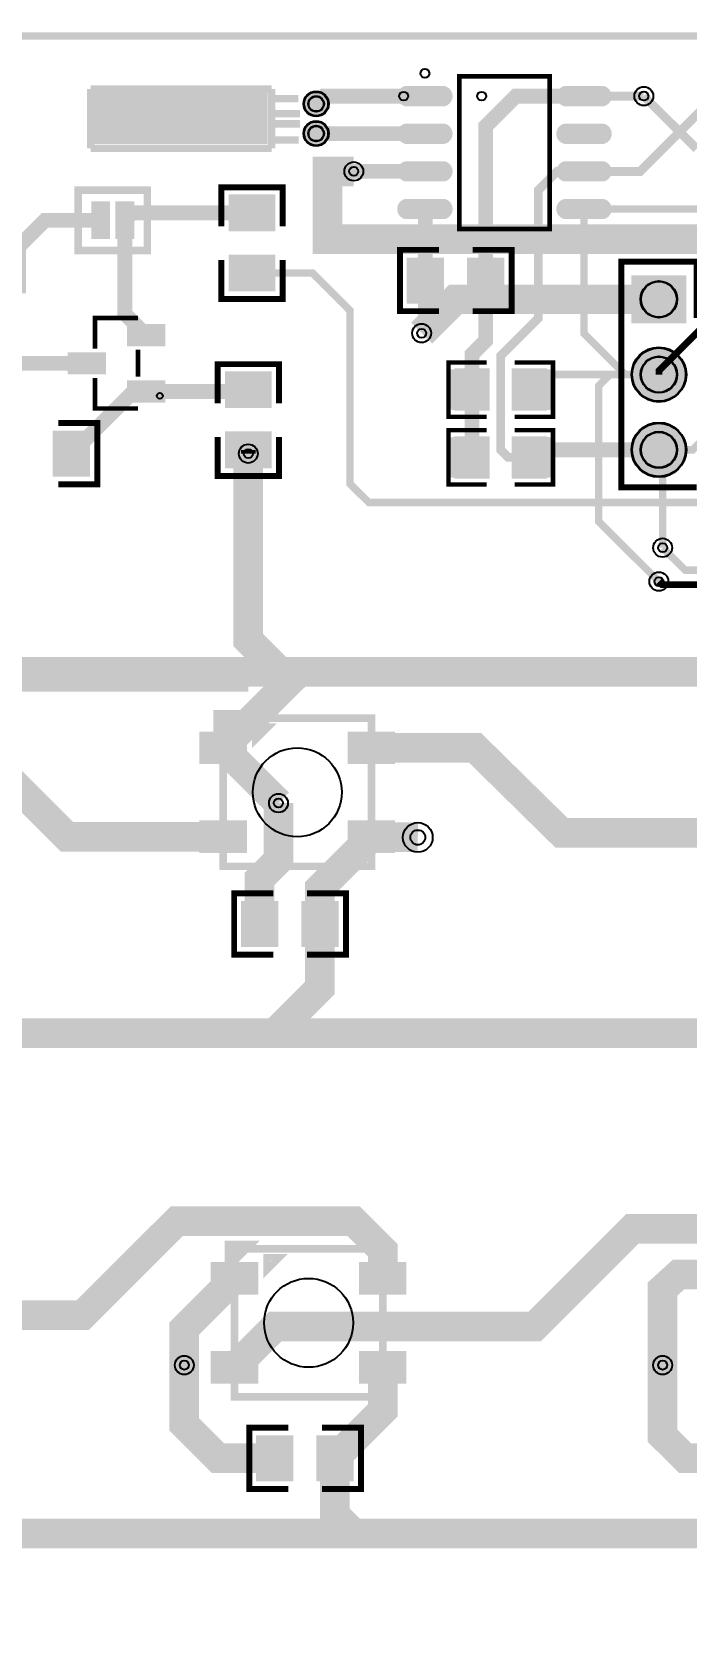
# Model space of a CAD drawing. Extents: x -5 to 8273, y -8273 to 5.
# Drawn here: x 1863 to 2732, y -2133 to 5 of the extents above; entities that cross this region are included whole.
import ezdxf

# ---------------------------------------------------------------- set-up
doc = ezdxf.new("R2010")
doc.units = 9
for name, color, linetype, true_color in [('BoardOutLine', 7, 'Continuous', 0xff00ff), ('BottomLayer', 7, 'Continuous', 0x0000ff), ('BottomSolderMaskLayer', 7, 'Continuous', 0xaa00ff), ('Document', 7, 'Continuous', 0xffffff), ('Hole', 7, 'Continuous', 0x222222), ('Multi-Layer', 7, 'Continuous', 0xc0c0c0), ('TopLayer', 7, 'Continuous', 0xff0000), ('TopPasteMaskLayer', 7, 'Continuous', 0x808080), ('TopSilkLayer', 7, 'Continuous', 0xffcc00), ('TopSolderMaskLayer', 7, 'Continuous', 0x800080)]:
    doc.layers.add(name, color=color, linetype=linetype, true_color=true_color)

msp = doc.modelspace()

# ---------------------------------------------------------------- hatches: boundary and pattern name
at = {"layer": 'BottomSolderMaskLayer'}
for points in [[(2223.252, -90.31999999999971, 1), (2256.748, -90.31999999999971, 1)], [(2223.252, -129.69000000000233, 1), (2256.748, -129.69000000000233, 1)], [(2731.576000000001, -318.12510936133185), (2731.576000000001, -381.87489063866815), (2658.423999999999, -381.87489063866815), (2658.423999999999, -318.12510936133185)], [(2658.567, -450, 1), (2731.433, -450, 1)], [(2658.567, -550, 1), (2731.433, -550, 1)]]:
    msp.add_hatch(color=256, dxfattribs=at).paths.add_polyline_path(points)
at = {"layer": 'Document'}
msp.add_hatch(color=256, dxfattribs=at).paths.add_polyline_path([(1942.7569999999978, -73.97599999999511), (1942.7569999999978, -143.66100000000006), (2175.6300000000047, -143.66100000000006), (2175.6300000000047, -73.97599999999511)])
at = {"layer": 'Multi-Layer'}
for points in [[(2224.252, -90.31999999999971, 1), (2255.748, -90.31999999999971, 1)], [(2224.252, -129.69000000000233, 1), (2255.748, -129.69000000000233, 1)], [(2730.4330000000045, -319), (2730.4330000000045, -381), (2659.5669999999955, -381), (2659.5669999999955, -319)], [(2659.567, -450, 1), (2730.433, -450, 1)], [(2659.567, -550, 1), (2730.433, -550, 1)]]:
    msp.add_hatch(color=256, dxfattribs=at).paths.add_polyline_path(points)
at = {"layer": 'TopLayer'}
for points in [[(2408.701000000001, -67.5985, -0.7853981633974483), (2408.701000000001, -92.4015), (2360.079000000005, -92.4015, -0.7853981633974483), (2360.079000000005, -67.5985)], [(2619.920999999995, -67.5985, -0.7853981633974483), (2619.920999999995, -92.4015), (2571.298999999999, -92.4015, -0.7853981633974483), (2571.298999999999, -67.5985)], [(2408.701000000001, -117.5985, -0.7853981633974483), (2408.701000000001, -142.4015), (2360.079000000005, -142.4015, -0.7853981633974483), (2360.079000000005, -117.5985)], [(2619.920999999995, -117.5985, -0.7853981633974483), (2619.920999999995, -142.4015), (2571.298999999999, -142.4015, -0.7853981633974483), (2571.298999999999, -117.5985)], [(2408.701000000001, -167.5985, -0.7853981633974483), (2408.701000000001, -192.4015), (2360.079000000005, -192.4015, -0.7853981633974483), (2360.079000000005, -167.5985)], [(2619.920999999995, -167.5985, -0.7853981633974483), (2619.920999999995, -192.4015), (2571.298999999999, -192.4015, -0.7853981633974483), (2571.298999999999, -167.5985)], [(2126.457000000002, -257.8349999999991), (2126.457000000002, -212.16500000000087), (2183.542999999998, -212.16500000000087), (2183.542999999998, -257.8349999999991)], [(1966.5, -270), (1941.5, -270), (1941.5, -220), (1966.5, -220)], [(1998.5, -270), (1973.5, -270), (1973.5, -220), (1998.5, -220)], [(2408.701000000001, -217.5985, -0.7853981633974483), (2408.701000000001, -242.4015), (2360.079000000005, -242.4015, -0.7853981633974483), (2360.079000000005, -217.5985)], [(2619.920999999995, -217.5985, -0.7853981633974483), (2619.920999999995, -242.4015), (2571.298999999999, -242.4015, -0.7853981633974483), (2571.298999999999, -217.5985)], [(2126.457000000002, -337.8349999999991), (2126.457000000002, -292.1650000000009), (2183.542999999998, -292.1650000000009), (2183.542999999998, -337.8349999999991)], [(2407.834999999992, -353.54299999999785), (2362.165000000008, -353.54299999999785), (2362.165000000008, -296.45700000000215), (2407.834999999992, -296.45700000000215)], [(2487.834999999992, -353.54299999999785), (2442.165000000008, -353.54299999999785), (2442.165000000008, -296.45700000000215), (2487.834999999992, -296.45700000000215)], [(1989.7639999999956, -383.8209999999963), (2038.9760000000024, -383.8209999999963), (2038.9760000000024, -411.3799999999974), (1989.7639999999956, -411.3799999999974)], [(1911.0239999999976, -421.22099999999773), (1960.2360000000044, -421.22099999999773), (1960.2360000000044, -448.77999999999884), (1911.0239999999976, -448.77999999999884)], [(2121.457000000002, -492.8349999999991), (2121.457000000002, -447.1650000000009), (2178.542999999998, -447.1650000000009), (2178.542999999998, -492.8349999999991)], [(2469.251999999993, -497.10599999999977), (2469.251999999993, -442.89400000000023), (2424.6640000000043, -442.89400000000023), (2424.6640000000043, -497.10599999999977)], [(2500.748000000007, -497.10599999999977), (2500.748000000007, -442.89400000000023), (2545.3359999999957, -442.89400000000023), (2545.3359999999957, -497.10599999999977)], [(1989.7639999999956, -458.6200000000026), (2038.9760000000024, -458.6200000000026), (2038.9760000000024, -486.1800000000003), (1989.7639999999956, -486.1800000000003)], [(1937.8349999999919, -583.5429999999978), (1892.1650000000081, -583.5429999999978), (1892.1650000000081, -526.4570000000022), (1937.8349999999919, -526.4570000000022)], [(2121.457000000002, -572.8349999999991), (2121.457000000002, -527.1650000000009), (2178.542999999998, -527.1650000000009), (2178.542999999998, -572.8349999999991)], [(2469.251999999993, -587.1059999999998), (2469.251999999993, -532.8940000000002), (2424.6640000000043, -532.8940000000002), (2424.6640000000043, -587.1059999999998)], [(2500.748000000007, -587.1059999999998), (2500.748000000007, -532.8940000000002), (2545.3359999999957, -532.8940000000002), (2545.3359999999957, -587.1059999999998)], [(2146.125, -965.5999999999985), (2087.0250000000015, -965.5999999999985), (2087.0250000000015, -926.3000000000029), (2146.125, -926.3000000000029)], [(2342.9249999999956, -965.5999999999985), (2283.925000000003, -965.5999999999985), (2283.925000000003, -926.3000000000029), (2342.9249999999956, -926.3000000000029)], [(2146.125, -1083.699999999997), (2087.0250000000015, -1083.699999999997), (2087.0250000000015, -1044.4000000000015), (2146.125, -1044.4000000000015)], [(2342.9249999999956, -1083.699999999997), (2283.925000000003, -1083.699999999997), (2283.925000000003, -1044.4000000000015), (2342.9249999999956, -1044.4000000000015)], [(2187.834999999992, -1208.5429999999978), (2142.165000000008, -1208.5429999999978), (2142.165000000008, -1151.4570000000022), (2187.834999999992, -1151.4570000000022)], [(2267.834999999992, -1208.5429999999978), (2222.165000000008, -1208.5429999999978), (2222.165000000008, -1151.4570000000022), (2267.834999999992, -1151.4570000000022)], [(2161.125, -1670.5999999999985), (2102.0250000000015, -1670.5999999999985), (2102.0250000000015, -1631.300000000003), (2161.125, -1631.300000000003)], [(2357.9249999999956, -1670.5999999999985), (2298.925000000003, -1670.5999999999985), (2298.925000000003, -1631.300000000003), (2357.9249999999956, -1631.300000000003)], [(2161.125, -1788.699999999997), (2102.0250000000015, -1788.699999999997), (2102.0250000000015, -1749.4000000000015), (2161.125, -1749.4000000000015)], [(2357.9249999999956, -1788.699999999997), (2298.925000000003, -1788.699999999997), (2298.925000000003, -1749.4000000000015), (2357.9249999999956, -1749.4000000000015)], [(2207.834999999992, -1918.5429999999978), (2162.165000000008, -1918.5429999999978), (2162.165000000008, -1861.4570000000022), (2207.834999999992, -1861.4570000000022)], [(2287.834999999992, -1918.5429999999978), (2242.165000000008, -1918.5429999999978), (2242.165000000008, -1861.4570000000022), (2287.834999999992, -1861.4570000000022)]]:
    msp.add_hatch(color=256, dxfattribs=at).paths.add_polyline_path(points)
at = {"layer": 'TopPasteMaskLayer'}
for points in [[(2408.701000000001, -67.5985, -0.7853981633974483), (2408.701000000001, -92.4015), (2360.079000000005, -92.4015, -0.7853981633974483), (2360.079000000005, -67.5985)], [(2619.920999999995, -67.5985, -0.7853981633974483), (2619.920999999995, -92.4015), (2571.298999999999, -92.4015, -0.7853981633974483), (2571.298999999999, -67.5985)], [(2408.701000000001, -117.5985, -0.7853981633974483), (2408.701000000001, -142.4015), (2360.079000000005, -142.4015, -0.7853981633974483), (2360.079000000005, -117.5985)], [(2619.920999999995, -117.5985, -0.7853981633974483), (2619.920999999995, -142.4015), (2571.298999999999, -142.4015, -0.7853981633974483), (2571.298999999999, -117.5985)], [(2408.701000000001, -167.5985, -0.7853981633974483), (2408.701000000001, -192.4015), (2360.079000000005, -192.4015, -0.7853981633974483), (2360.079000000005, -167.5985)], [(2619.920999999995, -167.5985, -0.7853981633974483), (2619.920999999995, -192.4015), (2571.298999999999, -192.4015, -0.7853981633974483), (2571.298999999999, -167.5985)], [(2126.457000000002, -257.8349999999991), (2126.457000000002, -212.16500000000087), (2183.542999999998, -212.16500000000087), (2183.542999999998, -257.8349999999991)], [(2408.701000000001, -217.5985, -0.7853981633974483), (2408.701000000001, -242.4015), (2360.079000000005, -242.4015, -0.7853981633974483), (2360.079000000005, -217.5985)], [(2619.920999999995, -217.5985, -0.7853981633974483), (2619.920999999995, -242.4015), (2571.298999999999, -242.4015, -0.7853981633974483), (2571.298999999999, -217.5985)], [(2126.457000000002, -337.8349999999991), (2126.457000000002, -292.1650000000009), (2183.542999999998, -292.1650000000009), (2183.542999999998, -337.8349999999991)], [(2407.834999999992, -353.54299999999785), (2362.165000000008, -353.54299999999785), (2362.165000000008, -296.45700000000215), (2407.834999999992, -296.45700000000215)], [(2487.834999999992, -353.54299999999785), (2442.165000000008, -353.54299999999785), (2442.165000000008, -296.45700000000215), (2487.834999999992, -296.45700000000215)], [(1989.7639999999956, -383.8209999999963), (2038.9760000000024, -383.8209999999963), (2038.9760000000024, -411.3799999999974), (1989.7639999999956, -411.3799999999974)], [(1911.0239999999976, -421.22099999999773), (1960.2360000000044, -421.22099999999773), (1960.2360000000044, -448.77999999999884), (1911.0239999999976, -448.77999999999884)], [(2121.457000000002, -492.8349999999991), (2121.457000000002, -447.1650000000009), (2178.542999999998, -447.1650000000009), (2178.542999999998, -492.8349999999991)], [(2418.0699999999997, -495.1970000000001), (2418.0699999999997, -444.80399999999645), (2420.038999999997, -442.8349999999991), (2465.3150000000023, -442.8349999999991), (2467.282999999996, -444.80399999999645), (2467.4809999999998, -460.9470000000001), (2449.7639999999956, -460.9470000000001), (2449.7639999999956, -478.66300000000047), (2467.0869999999995, -478.66300000000047), (2467.282999999996, -495.1970000000001), (2465.3150000000023, -497.1660000000047), (2420.038999999997, -497.1660000000047)], [(2502.7160000000003, -495.1970000000001), (2502.717000000004, -478.66300000000047), (2520.2360000000044, -478.66300000000047), (2520.2360000000044, -460.9470000000001), (2502.9140000000043, -460.9470000000001), (2502.7160000000003, -444.80399999999645), (2504.6849999999977, -442.8349999999991), (2549.959999999999, -442.8349999999991), (2551.9290000000037, -444.80399999999645), (2551.9290000000037, -495.1970000000001), (2549.959999999999, -497.1660000000047), (2504.6849999999977, -497.1660000000047)], [(1989.7639999999956, -458.6200000000026), (2038.9760000000024, -458.6200000000026), (2038.9760000000024, -486.1800000000003), (1989.7639999999956, -486.1800000000003)], [(1937.8349999999919, -583.5429999999978), (1892.1650000000081, -583.5429999999978), (1892.1650000000081, -526.4570000000022), (1937.8349999999919, -526.4570000000022)], [(2121.457000000002, -572.8349999999991), (2121.457000000002, -527.1650000000009), (2178.542999999998, -527.1650000000009), (2178.542999999998, -572.8349999999991)], [(2418.0699999999997, -585.1970000000001), (2418.0699999999997, -534.8039999999964), (2420.038999999997, -532.8349999999991), (2465.3150000000023, -532.8349999999991), (2467.282999999996, -534.8039999999964), (2467.4809999999998, -550.9470000000001), (2449.7639999999956, -550.9470000000001), (2449.7639999999956, -568.6630000000005), (2467.0869999999995, -568.6630000000005), (2467.282999999996, -585.1970000000001), (2465.3150000000023, -587.1660000000047), (2420.038999999997, -587.1660000000047)], [(2502.7160000000003, -585.1970000000001), (2502.717000000004, -568.6630000000005), (2520.2360000000044, -568.6630000000005), (2520.2360000000044, -550.9470000000001), (2502.9140000000043, -550.9470000000001), (2502.7160000000003, -534.8039999999964), (2504.6849999999977, -532.8349999999991), (2549.959999999999, -532.8349999999991), (2551.9290000000037, -534.8039999999964), (2551.9290000000037, -585.1970000000001), (2549.959999999999, -587.1660000000047), (2504.6849999999977, -587.1660000000047)], [(2146.125, -965.5999999999985), (2087.0250000000015, -965.5999999999985), (2087.0250000000015, -926.3000000000029), (2146.125, -926.3000000000029)], [(2342.9249999999956, -965.5999999999985), (2283.925000000003, -965.5999999999985), (2283.925000000003, -926.3000000000029), (2342.9249999999956, -926.3000000000029)], [(2146.125, -1083.699999999997), (2087.0250000000015, -1083.699999999997), (2087.0250000000015, -1044.4000000000015), (2146.125, -1044.4000000000015)], [(2342.9249999999956, -1083.699999999997), (2283.925000000003, -1083.699999999997), (2283.925000000003, -1044.4000000000015), (2342.9249999999956, -1044.4000000000015)], [(2187.834999999992, -1208.5429999999978), (2142.165000000008, -1208.5429999999978), (2142.165000000008, -1151.4570000000022), (2187.834999999992, -1151.4570000000022)], [(2267.834999999992, -1208.5429999999978), (2222.165000000008, -1208.5429999999978), (2222.165000000008, -1151.4570000000022), (2267.834999999992, -1151.4570000000022)], [(2161.125, -1670.5999999999985), (2102.0250000000015, -1670.5999999999985), (2102.0250000000015, -1631.300000000003), (2161.125, -1631.300000000003)], [(2357.9249999999956, -1670.5999999999985), (2298.925000000003, -1670.5999999999985), (2298.925000000003, -1631.300000000003), (2357.9249999999956, -1631.300000000003)], [(2161.125, -1788.699999999997), (2102.0250000000015, -1788.699999999997), (2102.0250000000015, -1749.4000000000015), (2161.125, -1749.4000000000015)], [(2357.9249999999956, -1788.699999999997), (2298.925000000003, -1788.699999999997), (2298.925000000003, -1749.4000000000015), (2357.9249999999956, -1749.4000000000015)], [(2207.834999999992, -1918.5429999999978), (2162.165000000008, -1918.5429999999978), (2162.165000000008, -1861.4570000000022), (2207.834999999992, -1861.4570000000022)], [(2287.834999999992, -1918.5429999999978), (2242.165000000008, -1918.5429999999978), (2242.165000000008, -1861.4570000000022), (2287.834999999992, -1861.4570000000022)]]:
    msp.add_hatch(color=256, dxfattribs=at).paths.add_polyline_path(points)
at = {"layer": 'TopSolderMaskLayer'}
for points in [[(2223.252, -90.31999999999971, 1), (2256.748, -90.31999999999971, 1)], [(2410.6613273797557, -66.5985, -0.7853981633974483), (2410.6613273797557, -93.4015), (2358.1186726202504, -93.4015, -0.7853981633974483), (2358.1186726202504, -66.5985)], [(2621.8813273797496, -66.5985, -0.7853981633974483), (2621.8813273797496, -93.4015), (2569.3386726202443, -93.4015, -0.7853981633974483), (2569.3386726202443, -66.5985)], [(2223.252, -129.69000000000233, 1), (2256.748, -129.69000000000233, 1)], [(2410.6613273797557, -116.5985, -0.7853981633974483), (2410.6613273797557, -143.4015), (2358.1186726202504, -143.4015, -0.7853981633974483), (2358.1186726202504, -116.5985)], [(2621.8813273797496, -116.5985, -0.7853981633974483), (2621.8813273797496, -143.4015), (2569.3386726202443, -143.4015, -0.7853981633974483), (2569.3386726202443, -116.5985)], [(2410.6613273797557, -166.5985, -0.7853981633974483), (2410.6613273797557, -193.4015), (2358.1186726202504, -193.4015, -0.7853981633974483), (2358.1186726202504, -166.5985)], [(2621.8813273797496, -166.5985, -0.7853981633974483), (2621.8813273797496, -193.4015), (2569.3386726202443, -193.4015, -0.7853981633974483), (2569.3386726202443, -166.5985)], [(2123.9570656886353, -259.43501401369576), (2123.9570656886353, -210.56498598630424), (2186.0429343113647, -210.56498598630424), (2186.0429343113647, -259.43501401369576)], [(2410.6613273797557, -216.5985, -0.7853981633974483), (2410.6613273797557, -243.4015), (2358.1186726202504, -243.4015, -0.7853981633974483), (2358.1186726202504, -216.5985)], [(2621.8813273797496, -216.5985, -0.7853981633974483), (2621.8813273797496, -243.4015), (2569.3386726202443, -243.4015, -0.7853981633974483), (2569.3386726202443, -216.5985)], [(2123.9570656886353, -339.43501401369576), (2123.9570656886353, -290.56498598630424), (2186.0429343113647, -290.56498598630424), (2186.0429343113647, -339.43501401369576)], [(2409.834999999992, -355.5429649657526), (2360.165000000008, -355.5429649657526), (2360.165000000008, -294.4570350342474), (2409.834999999992, -294.4570350342474)], [(2489.834999999992, -355.5429649657526), (2440.165000000008, -355.5429649657526), (2440.165000000008, -294.4570350342474), (2489.834999999992, -294.4570350342474)], [(2731.576000000001, -318.12510936133185), (2731.576000000001, -381.87489063866815), (2658.423999999999, -381.87489063866815), (2658.423999999999, -318.12510936133185)], [(1988.7640203198316, -382.82103628578625), (2039.9759796801663, -382.82103628578625), (2039.9759796801663, -412.38003628578736), (1988.7640203198316, -412.38003628578736)], [(1910.0240203198337, -420.2210362857877), (1961.2359796801684, -420.2210362857877), (1961.2359796801684, -449.7800362857888), (1910.0240203198337, -449.7800362857888)], [(2658.567, -450, 1), (2731.433, -450, 1)], [(2118.9570656886353, -494.43501401369576), (2118.9570656886353, -445.56498598630424), (2181.0429343113647, -445.56498598630424), (2181.0429343113647, -494.43501401369576)], [(2470.251910289764, -498.1059815542394), (2470.251910289764, -441.8940184457606), (2423.663910289768, -441.8940184457606), (2423.663910289768, -498.1059815542394)], [(2499.748089710236, -498.1059815542394), (2499.748089710236, -441.8940184457606), (2546.336089710232, -441.8940184457606), (2546.336089710232, -498.1059815542394)], [(1988.7640203198316, -457.61996371421264), (2039.9759796801663, -457.61996371421264), (2039.9759796801663, -487.180036285783), (1988.7640203198316, -487.180036285783)], [(1939.8349999999919, -585.5429649657526), (1890.1650000000081, -585.5429649657526), (1890.1650000000081, -524.4570350342474), (1939.8349999999919, -524.4570350342474)], [(2118.9570656886353, -574.4350140136958), (2118.9570656886353, -525.5649859863042), (2181.0429343113647, -525.5649859863042), (2181.0429343113647, -574.4350140136958)], [(2470.251910289764, -588.1059815542394), (2470.251910289764, -531.8940184457606), (2423.663910289768, -531.8940184457606), (2423.663910289768, -588.1059815542394)], [(2499.748089710236, -588.1059815542394), (2499.748089710236, -531.8940184457606), (2546.336089710232, -531.8940184457606), (2546.336089710232, -588.1059815542394)], [(2658.567, -550, 1), (2731.433, -550, 1)], [(2148.1261853357064, -967.5964439928866), (2085.023137329612, -967.5964439928866), (2085.023137329612, -924.3035560071148), (2148.1261853357064, -924.3035560071148)], [(2344.9227986622573, -967.5964439928866), (2281.926524003051, -967.5964439928866), (2281.926524003051, -924.3035560071148), (2344.9227986622573, -924.3035560071148)], [(2148.1261853357064, -1085.6964439928852), (2085.023137329612, -1085.6964439928852), (2085.023137329612, -1042.4035560071134), (2148.1261853357064, -1042.4035560071134)], [(2344.9227986622573, -1085.6964439928852), (2281.926524003051, -1085.6964439928852), (2281.926524003051, -1042.4035560071134), (2344.9227986622573, -1042.4035560071134)], [(2189.834999999992, -1210.5429649657526), (2140.165000000008, -1210.5429649657526), (2140.165000000008, -1149.4570350342474), (2189.834999999992, -1149.4570350342474)], [(2269.834999999992, -1210.5429649657526), (2220.165000000008, -1210.5429649657526), (2220.165000000008, -1149.4570350342474), (2269.834999999992, -1149.4570350342474)], [(2163.1261853357064, -1672.5964439928866), (2100.023137329612, -1672.5964439928866), (2100.023137329612, -1629.3035560071148), (2163.1261853357064, -1629.3035560071148)], [(2359.9227986622573, -1672.5964439928866), (2296.926524003051, -1672.5964439928866), (2296.926524003051, -1629.3035560071148), (2359.9227986622573, -1629.3035560071148)], [(2163.1261853357064, -1790.6964439928852), (2100.023137329612, -1790.6964439928852), (2100.023137329612, -1747.4035560071134), (2163.1261853357064, -1747.4035560071134)], [(2359.9227986622573, -1790.6964439928852), (2296.926524003051, -1790.6964439928852), (2296.926524003051, -1747.4035560071134), (2359.9227986622573, -1747.4035560071134)], [(2209.834999999992, -1920.5429649657526), (2160.165000000008, -1920.5429649657526), (2160.165000000008, -1859.4570350342474), (2209.834999999992, -1859.4570350342474)], [(2289.834999999992, -1920.5429649657526), (2240.165000000008, -1920.5429649657526), (2240.165000000008, -1859.4570350342474), (2289.834999999992, -1859.4570350342474)]]:
    msp.add_hatch(color=256, dxfattribs=at).paths.add_polyline_path(points)

# ---------------------------------------------------------------- linework, layer by layer
at = {"layer": 'BoardOutLine', "const_width": 10}
msp.add_lwpolyline([(0, 0), (8267.700000000004, 0), (8267.700000000004, -8267.700000000004), (0, -8267.700000000004), (0, 0)], close=True, dxfattribs=at)
at = {"layer": 'BottomLayer'}
for points, const_width in [([(2745, -150), (2675, -80)], 11.811), ([(2290, -180), (2255, -180), (2255, -270), (2785, -270), (2835, -320), (3134.9300000000076, -320)], 39.37), ([(2380, -395), (2425, -350), (2695, -350)], 39.37), ([(2695, -450), (2630, -450), (2615, -465), (2615, -645), (2695, -725)], 10), ([(2695, -550), (2700, -555), (2700, -680)], 10)]:
    msp.add_lwpolyline(points, dxfattribs=dict(at, const_width=const_width))
at = {"layer": 'BottomSolderMaskLayer'}
for centre, radius in [((2240, -90.31999999999971), 16.747999999999998), ((2240, -90.31700000000274), 10.4680317500635), ((2240, -129.69000000000233), 16.747999999999998), ((2240, -129.68099999999686), 10.4680317500635), ((2695, -350), 24.384), ((2695, -450), 36.433), ((2695, -450), 24.288666666666668), ((2695, -550), 36.433), ((2695, -550), 24.288666666666668)]:
    msp.add_circle(centre, radius, dxfattribs=at)
at = {"layer": 'Document'}
for centre, radius in [((2356.1399999999994, -80), 5.91), ((2032.479999999996, -478.3099999999977), 3.9400000000000004)]:
    msp.add_circle(centre, radius, dxfattribs=at)
at = {"layer": 'Hole'}
for centre, radius in [((2675, -80), 6), ((2290, -180), 6), ((2380, -395), 6), ((2150, -555), 6), ((2700, -680), 6), ((2695, -725), 6), ((2190, -1019.3800000000047), 6), ((2375, -1065), 9.843), ((2065, -1766.260000000002), 6), ((2700, -1766.260000000002), 6)]:
    msp.add_circle(centre, radius, dxfattribs=at)
at = {"layer": 'Multi-Layer'}
for centre, radius in [((2240, -90.31999999999971), 15.748), ((2240, -90.31700000000274), 9.843), ((2675, -80), 12.5), ((2240, -129.69000000000233), 15.748), ((2240, -129.68099999999686), 9.843), ((2290, -180), 12.5), ((2695, -350), 23.622), ((2380, -395), 12.5), ((2695, -450), 35.433), ((2695, -450), 23.622), ((2695, -550), 35.433), ((2695, -550), 23.622), ((2150, -555), 12.5), ((2700, -680), 12.5), ((2695, -725), 12.5), ((2190, -1019.3800000000047), 12.5), ((2375, -1065), 19.685), ((2065, -1766.260000000002), 12.5), ((2700, -1766.260000000002), 12.5)]:
    msp.add_circle(centre, radius, dxfattribs=at)
at = {"layer": 'TopLayer'}
for points, const_width in [([(2695, -450), (2695, -445), (2845, -295), (3405, -295), (3445, -255), (3450, -255), (3450, -105), (3525, -30), (4135, -30), (4150, -15), (4310, -15), (4330, -35), (4330, -110), (4370.100000000006, -150.10000000000582), (4370.100000000006, -185.1999999999971)], 9), ([(2695, -550), (2740, -550), (2795, -495), (2795, -375), (2855, -315), (3415, -315), (3470, -260), (3470, -110), (3530, -50), (4145, -50), (4160, -35), (4305, -35), (4310, -40), (4310, -115), (4354.399999999994, -159.40000000000146), (4354.399999999994, -185.1999999999971)], 10), ([(2239.9979999999923, -90.31700000000274), (2250.316000000006, -79.99899999999616), (2384.3899999999994, -79.99899999999616)], 19.685), ([(2464.9979999999923, -324.9979999999996), (2464.9979999999923, -120.00200000000041), (2505, -80), (2595.6100000000006, -79.99899999999616)], 19.685), ([(3008.800000000003, -89.69999999999709), (2760.2999999999956, -89.69999999999709), (2670, -180), (2595.600000000006, -180)], 11.811), ([(2595.6100000000006, -79.99899999999616), (2674.998999999996, -79.99899999999616)], 11.811), ([(2240, -129.6999999999971), (2384.399999999994, -130)], 19.685), ([(2595.6100000000006, -230), (2750, -230), (2810, -170), (2810, -150)], 10), ([(2384.3899999999994, -179.99899999999616), (2290, -180)], 19.685), ([(2523.040000000001, -560), (2495, -560), (2485, -550), (2485, -425), (2535, -375), (2535, -205), (2560, -180), (2595.6100000000006, -180)], 11.811), ([(2155, -235), (1995.9959999999992, -235), (1985.9979999999996, -244.9979999999996)], 19.685), ([(2385, -325), (2385, -230.61000000000058), (2384.3899999999994, -230)], 19.685), ([(2695, -450), (2650, -450), (2595.6100000000006, -395.6100000000006), (2595.6100000000006, -230)], 10), ([(1953.9979999999996, -244.9979999999996), (1880.0020000000077, -244.9979999999996), (1845, -280), (1845, -342.0699999999997)], 19.685), ([(2014.364999999998, -397.60199999999895), (1985.9979999999996, -369.2350000000006), (1985.9979999999996, -244.9979999999996)], 19.685), ([(2869, -540), (2869, -606), (2855, -620), (2310, -620), (2285, -595), (2285, -365), (2235, -315), (2155, -315)], 10), ([(2384.9979999999923, -324.9979999999996), (2384.9979999999923, -390.0020000000004), (2380, -395)], 19.685), ([(2446.949999999997, -470), (2446.949999999997, -423.04999999999563), (2465, -405), (2465, -324.9979999999996)], 19.685), ([(1935.625, -435.0020000000004), (1780.9979999999996, -434.9979999999996)], 19.685), ([(2523.040000000001, -470), (2543.040000000001, -450), (2695, -450)], 10), ([(1915, -555), (1997.5979999999981, -472.40200000000186), (2014.364999999998, -472.40200000000186)], 19.685), ([(2014.364999999998, -472.40200000000186), (2147.597999999998, -472.40200000000186), (2150, -470)], 19.685), ([(2446.948000000004, -470), (2446.948000000004, -559.9979999999996), (2446.949999999997, -560)], 19.685), ([(2150, -550), (2150, -802.961000000003), (2204.7850000000035, -857.747000000003)], 39.37), ([(2150, -550), (2150, -555)], 19.685), ([(2523.041999999994, -560), (2533.041999999994, -550), (2695, -550)], 19.685), ([(2700, -680), (2730, -710), (4830, -710), (4930, -810), (5320, -810), (5375, -755)], 10), ([(2695, -725), (2699.023000000001, -729.023000000001), (4814.023000000001, -729.023000000001), (4920, -835), (5235, -835), (5255, -855)], 9), ([(2217.5, -845), (972.5, -845), (856.5999999999985, -961)], 39.37), ([(2150, -851.6440000000002), (1590.8849999999948, -851.6440000000002), (1491.5769999999975, -950.9520000000048)], 39.37), ([(2877.5290000000023, -845), (2217.5290000000023, -845), (2116.5769999999975, -945.9520000000048)], 39.37), ([(1688.4270000000033, -950.9520000000048), (1795.9519999999975, -950.9520000000048), (1909.0520000000033, -1064.0520000000033), (2116.5769999999975, -1064.0520000000033)], 39.37), ([(2190, -1019.375), (2190, -1019.375), (2116.5769999999975, -945.9520000000048)], 39.37), ([(2313.4000000000015, -946), (2451, -946), (2565.9000000000015, -1059.0999999999985), (2781.5999999999985, -1059.0999999999985)], 39.37), ([(2164.9979999999923, -1179.9979999999996), (2164.9979999999923, -1120.0020000000004), (2190, -1095), (2190, -1019.375)], 39.37), ([(2244.9979999999923, -1179.9979999999996), (2244.9979999999923, -1132.4809999999998), (2313.4270000000033, -1064.0520000000033)], 39.37), ([(2313.4000000000015, -1064.0999999999985), (2375, -1065)], 39.37), ([(2185, -1325), (2840, -1325), (2915, -1250), (2914.9979999999923, -1169.9979999999996)], 39.37), ([(1595, -1325), (2185, -1325), (2245, -1265), (2244.9979999999923, -1179.9979999999996)], 39.37), ([(2328.4249999999956, -1650.949999999997), (2328.4249999999956, -1613.425000000003), (2290, -1575), (2055, -1575), (1930, -1700), (1550.625, -1700), (1491.5750000000044, -1759.050000000003)], 39.37), ([(2978.4249999999956, -1645.949999999997), (2978.4249999999956, -1618.425000000003), (2945, -1585), (2660, -1585), (2530, -1715), (2185.625, -1715), (2131.5750000000044, -1769.050000000003)], 39.37), ([(2065, -1766.2620000000024), (2065, -1717.5250000000015), (2131.5750000000044, -1650.949999999997)], 39.37), ([(2700, -1766.2620000000024), (2700, -1665), (2721, -1645.9000000000015), (2781.5999999999985, -1645.9000000000015)], 39.37), ([(2185, -1890), (2110, -1890), (2065, -1845), (2065, -1766.2620000000024)], 39.37), ([(2265, -1890), (2328.4249999999956, -1826.574999999997), (2328.4249999999956, -1769.050000000003)], 39.37), ([(2840, -1890), (2730, -1890), (2700, -1860), (2700, -1766.2620000000024)], 39.37), ([(2290, -1990), (1665, -1990), (1630, -1955), (1630, -1890)], 39.37), ([(2985, -1990), (2290, -1990), (2265, -1965), (2265, -1890)], 39.37)]:
    msp.add_lwpolyline(points, dxfattribs=dict(at, const_width=const_width))
at = {"layer": 'TopSilkLayer'}
for points, const_width in [([(2430.101999999999, -53.57499999999709), (2549.898000000001, -53.57499999999709), (2549.898000000001, -256.4250000000029), (2430.101999999999, -256.4250000000029), (2430.101999999999, -53.57499999999709)], 6), ([(2016, -285), (1924, -285), (1924, -205), (2016, -205), (2016, -285)], 10), ([(2108.7309999999998, -930.1920000000027), (2108.7309999999998, -900.6640000000043), (2138.2579999999944, -900.6640000000043), (2108.7309999999998, -930.1920000000027)], 10), ([(2313.4449999999997, -1103.4199999999983), (2116.595000000001, -1103.4199999999983), (2116.595000000001, -906.5699999999997), (2313.4449999999997, -906.5699999999997), (2313.4449999999997, -1103.4199999999983)], 10), ([(2159.912000000004, -934.1299999999974), (2159.912000000004, -918.3800000000047), (2175.659999999996, -918.3849999999948), (2159.912000000004, -934.1299999999974)], 10), ([(2123.7309999999998, -1635.1920000000027), (2123.7309999999998, -1605.6640000000043), (2153.2579999999944, -1605.6640000000043), (2123.7309999999998, -1635.1920000000027)], 10), ([(2328.4449999999997, -1808.4199999999983), (2131.595000000001, -1808.4199999999983), (2131.595000000001, -1611.5699999999997), (2328.4449999999997, -1611.5699999999997), (2328.4449999999997, -1808.4199999999983)], 10), ([(2174.912000000004, -1639.1299999999974), (2174.912000000004, -1623.3800000000047), (2190.659999999996, -1623.3849999999948), (2174.912000000004, -1639.1299999999974)], 10)]:
    msp.add_lwpolyline(points, close=True, dxfattribs=dict(at, const_width=const_width))
for points, const_width in [([(2180.9449999999997, -70.63500000000204), (1940.786, -70.63500000000204)], 10), ([(1940.786, -149.375), (1940.786, -70.63500000000204)], 10), ([(2180.9449999999997, -70.63500000000204), (2180.9449999999997, -149.375)], 10), ([(2180.9449999999997, -83.26699999999983), (2216.178, -83.26699999999983)], 10), ([(2180.9449999999997, -103.26699999999983), (2218.809000000001, -103.26699999999983)], 10), ([(2180.9449999999997, -116.78500000000349), (2218.7819999999992, -116.78500000000349)], 10), ([(2180.9449999999997, -149.375), (1940.786, -149.375)], 10), ([(2180.9449999999997, -138.26699999999983), (2216.6860000000015, -138.26699999999983)], 10), ([(2195.739999999998, -253.15999999999622), (2195.739999999998, -201.19000000000233), (2114.239999999998, -201.19000000000233), (2114.239999999998, -253.15999999999622)], 7.87), ([(2195.739999999998, -297.7300000000032), (2195.739999999998, -349.6999999999971), (2114.239999999998, -349.6999999999971), (2114.239999999998, -297.7300000000032)], 7.87), ([(2403.159999999996, -284.26000000000204), (2351.189999999995, -284.26000000000204), (2351.189999999995, -365.76000000000204), (2403.159999999996, -365.76000000000204)], 7.87), ([(2447.730000000003, -284.26000000000204), (2499.7000000000044, -284.26000000000204), (2499.7000000000044, -365.76000000000204), (2447.730000000003, -365.76000000000204)], 7.87), ([(2745, -375), (2745, -300), (2645, -300), (2645, -600), (2745, -600)], 8), ([(2003.5910000000003, -374.91300000000047), (1946.4089999999997, -374.91300000000047), (1946.4089999999997, -415.5279999999984)], 6), ([(2003.5910000000003, -417.07100000000355), (2003.5910000000003, -452.92899999999645)], 6), ([(2190.739999999998, -488.1599999999962), (2190.739999999998, -436.1900000000023), (2109.239999999998, -436.1900000000023), (2109.239999999998, -488.1599999999962)], 7.87), ([(2466.2520000000077, -506.10599999999977), (2415.663999999997, -506.10599999999977), (2415.663999999997, -433.89400000000023), (2466.2520000000077, -433.89400000000023)], 6), ([(2503.7479999999923, -506.10599999999977), (2554.336000000003, -506.10599999999977), (2554.336000000003, -433.89400000000023), (2503.7479999999923, -433.89400000000023)], 6), ([(2003.5910000000003, -495.08699999999953), (1946.4089999999997, -495.08699999999953), (1946.4089999999997, -454.4720000000016)], 6), ([(1897.7300000000032, -514.260000000002), (1949.7000000000044, -514.260000000002), (1949.7000000000044, -595.760000000002), (1897.7300000000032, -595.760000000002)], 7.87), ([(2190.739999999998, -532.7300000000032), (2190.739999999998, -584.6999999999971), (2109.239999999998, -584.6999999999971), (2109.239999999998, -532.7300000000032)], 7.87), ([(2466.2520000000077, -596.1059999999998), (2415.663999999997, -596.1059999999998), (2415.663999999997, -523.8940000000002), (2466.2520000000077, -523.8940000000002)], 6), ([(2503.7479999999923, -596.1059999999998), (2554.336000000003, -596.1059999999998), (2554.336000000003, -523.8940000000002), (2503.7479999999923, -523.8940000000002)], 6), ([(2183.159999999996, -1139.260000000002), (2131.189999999995, -1139.260000000002), (2131.189999999995, -1220.760000000002), (2183.159999999996, -1220.760000000002)], 7.87), ([(2227.730000000003, -1139.260000000002), (2279.7000000000044, -1139.260000000002), (2279.7000000000044, -1220.760000000002), (2227.730000000003, -1220.760000000002)], 7.87), ([(2203.159999999996, -1849.260000000002), (2151.189999999995, -1849.260000000002), (2151.189999999995, -1930.760000000002), (2203.159999999996, -1930.760000000002)], 7.87), ([(2247.730000000003, -1849.260000000002), (2299.7000000000044, -1849.260000000002), (2299.7000000000044, -1930.760000000002), (2247.730000000003, -1930.760000000002)], 7.87)]:
    msp.add_lwpolyline(points, dxfattribs=dict(at, const_width=const_width))
for centre, radius in [((2384.3899999999994, -49.79000000000087), 5.91), ((2459.720000000001, -80), 5.91), ((2215.029999999999, -1005), 59.059999999999995), ((2230.029999999999, -1710), 59.059999999999995)]:
    msp.add_circle(centre, radius, dxfattribs=at)
at = {"layer": 'TopSolderMaskLayer'}
for centre, radius in [((2240, -90.31999999999971), 16.747999999999998), ((2240, -90.31700000000274), 10.4680317500635), ((2240, -129.69000000000233), 16.747999999999998), ((2240, -129.68099999999686), 10.4680317500635), ((2695, -350), 24.384), ((2695, -450), 36.433), ((2695, -450), 24.288666666666668), ((2695, -550), 36.433), ((2695, -550), 24.288666666666668)]:
    msp.add_circle(centre, radius, dxfattribs=at)

doc.saveas('drawing.dxf')
